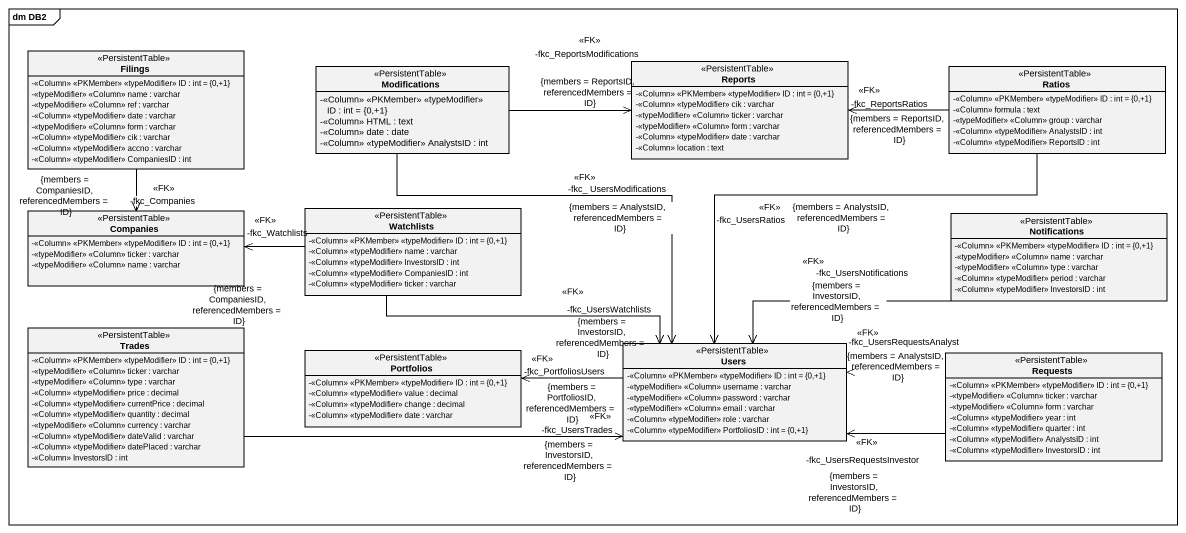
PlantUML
@startuml
mainframe dm DB2
hide circle
hide empty members
skinparam classAttributeIconSize 0
class Filings <<PersistentTable>> {
  -<<Column>> <<PKMember>> <<typeModifier>> ID : int = {0,+1}
  -<<typeModifier>> <<Column>> name : varchar
  -<<typeModifier>> <<Column>> ref : varchar
  -<<Column>> <<typeModifier>> date : varchar
  -<<typeModifier>> <<Column>> form : varchar
  -<<Column>> <<typeModifier>> cik : varchar
  -<<Column>> <<typeModifier>> accno : varchar
  -<<Column>> <<typeModifier>> CompaniesID : int
}
class Modifications <<PersistentTable>> {
  -<<Column>> <<PKMember>> <<typeModifier>> ID : int = {0,+1}
  -<<Column>> HTML : text
  -<<Column>> date : date
  -<<Column>> <<typeModifier>> AnalystsID : int
}
class Reports <<PersistentTable>> {
  -<<Column>> <<PKMember>> <<typeModifier>> ID : int = {0,+1}
  -<<Column>> <<typeModifier>> cik : varchar
  -<<typeModifier>> <<Column>> ticker : varchar
  -<<typeModifier>> <<Column>> form : varchar
  -<<Column>> <<typeModifier>> date : varchar
  -<<Column>> location : text
}
class Ratios <<PersistentTable>> {
  -<<Column>> <<PKMember>> <<typeModifier>> ID : int = {0,+1}
  -<<Column>> formula : text
  -<<typeModifier>> <<Column>> group : varchar
  -<<Column>> <<typeModifier>> AnalystsID : int
  -<<Column>> <<typeModifier>> ReportsID : int
}
class Companies <<PersistentTable>> {
  -<<Column>> <<PKMember>> <<typeModifier>> ID : int = {0,+1}
  -<<typeModifier>> <<Column>> ticker : varchar
  -<<typeModifier>> <<Column>> name : varchar
}
class Watchlists <<PersistentTable>> {
  -<<Column>> <<PKMember>> <<typeModifier>> ID : int = {0,+1}
  -<<Column>> <<typeModifier>> name : varchar
  -<<Column>> <<typeModifier>> InvestorsID : int
  -<<Column>> <<typeModifier>> CompaniesID : int
  -<<Column>> <<typeModifier>> ticker : varchar
}
class Notifications <<PersistentTable>> {
  -<<Column>> <<PKMember>> <<typeModifier>> ID : int = {0,+1}
  -<<typeModifier>> <<Column>> name : varchar
  -<<typeModifier>> <<Column>> type : varchar
  -<<Column>> <<typeModifier>> period : varchar
  -<<Column>> <<typeModifier>> InvestorsID : int
}
class Trades <<PersistentTable>> {
  -<<Column>> <<PKMember>> <<typeModifier>> ID : int = {0,+1}
  -<<typeModifier>> <<Column>> ticker : varchar
  -<<typeModifier>> <<Column>> type : varchar
  -<<Column>> <<typeModifier>> price : decimal
  -<<Column>> <<typeModifier>> currentPrice : decimal
  -<<Column>> <<typeModifier>> quantity : decimal
  -<<typeModifier>> <<Column>> currency : varchar
  -<<Column>> <<typeModifier>> dateValid : varchar
  -<<Column>> <<typeModifier>> datePlaced : varchar
  -<<Column>> InvestorsID : int
}
class Portfolios <<PersistentTable>> {
  -<<Column>> <<PKMember>> <<typeModifier>> ID : int = {0,+1}
  -<<Column>> <<typeModifier>> value : decimal
  -<<Column>> <<typeModifier>> change : decimal
  -<<Column>> <<typeModifier>> date : varchar
}
class Users <<PersistentTable>> {
  -<<Column>> <<PKMember>> <<typeModifier>> ID : int = {0,+1}
  -<<typeModifier>> <<Column>> username : varchar
  -<<typeModifier>> <<Column>> password : varchar
  -<<typeModifier>> <<Column>> email : varchar
  -<<Column>> <<typeModifier>> role : varchar
  -<<Column>> <<typeModifier>> PortfoliosID : int = {0,+1}
}
class Requests <<PersistentTable>> {
  -<<Column>> <<PKMember>> <<typeModifier>> ID : int = {0,+1}
  -<<typeModifier>> <<Column>> ticker : varchar
  -<<typeModifier>> <<Column>> form : varchar
  -<<Column>> <<typeModifier>> year : int
  -<<Column>> <<typeModifier>> quarter : int
  -<<Column>> <<typeModifier>> AnalystsID : int
  -<<Column>> <<typeModifier>> InvestorsID : int
}
Filings --> "-fkc_Companies\n<<FK>>\n{members = CompaniesID, referencedMembers = ID}" Companies
Modifications -right-> "-fkc_ReportsModifications\n<<FK>>\n{members = ReportsID, referencedMembers = ID}" Reports
Modifications --> "-fkc_ UsersModifications\n<<FK>>\n{members = AnalystsID, referencedMembers = ID}" Users
Ratios -left-> "-fkc_ReportsRatios\n<<FK>>\n{members = ReportsID, referencedMembers = ID}" Reports
Ratios --> "-fkc_UsersRatios\n<<FK>>\n{members = AnalystsID, referencedMembers = ID}" Users
Watchlists -left-> "-fkc_Watchlists\n<<FK>>\n{members = CompaniesID, referencedMembers = ID}" Companies
Watchlists -right-> "-fkc_UsersWatchlists\n<<FK>>\n{members = InvestorsID, referencedMembers = ID}" Users
Notifications -left-> "-fkc_UsersNotifications\n<<FK>>\n{members = InvestorsID, referencedMembers = ID}" Users
Trades -right-> "-fkc_UsersTrades\n<<FK>>\n{members = InvestorsID, referencedMembers = ID}" Users
Users -left-> "-fkc_PortfoliosUsers\n<<FK>>\n{members = PortfoliosID, referencedMembers = ID}" Portfolios
Requests -left-> "-fkc_UsersRequestsInvestor\n<<FK>>\n{members = InvestorsID, referencedMembers = ID}" Users
Requests -left-> "-fkc_UsersRequestsAnalyst\n<<FK>>\n{members = AnalystsID, referencedMembers = ID}" Users
@enduml
